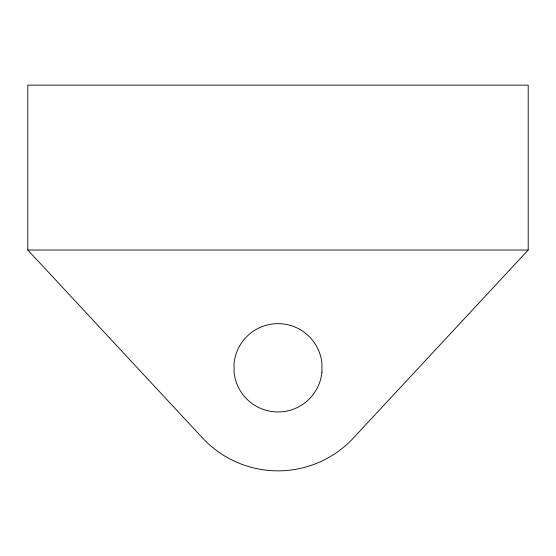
<?xml version="1.0" encoding="UTF-8"?>
<svg xmlns="http://www.w3.org/2000/svg" width="556" height="556" viewBox="0 0 556 556"><rect width="100%" height="100%" fill="white"/><g stroke="black" fill="none" stroke-linecap="round" stroke-linejoin="round"><path stroke-width="0.83" d="M528.2 250.026L354.582 436.759A103.055 103.055 0 0 1 201.418 436.759L27.8 250.026L27.8 85.144L528.2 85.144L528.2 250.026L27.8 250.026M321.924 372.416L321.924 363.186A44.167 44.167 0 0 0 234.076 363.186L234.076 372.416A44.167 44.167 0 0 0 321.924 372.416"/></g></svg>
